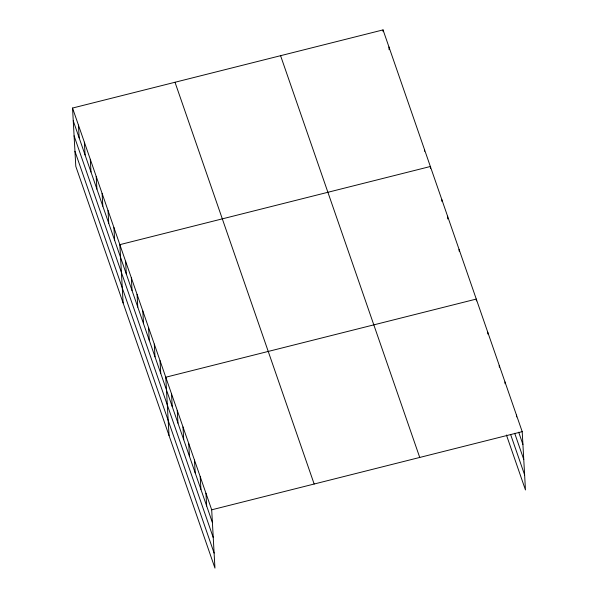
<?xml version="1.0" encoding="UTF-8"?>
<svg xmlns="http://www.w3.org/2000/svg" width="598" height="598" viewBox="0 0 598 598"><rect width="100%" height="100%" fill="white"/><g stroke="black" fill="none" stroke-linecap="round" stroke-linejoin="round"><path stroke-width="0.9" d="M72.537 108.051L211.692 509.81L214.951 568.1L75.797 166.341L72.537 108.051L383.049 29.9L522.204 431.659L525.463 489.949L506.431 435M211.692 509.81L522.204 431.659M518.69 432.205L522.914 444.419M514.691 433.273L523.758 459.443M510.722 434.798L524.625 474.924M280.582 55.689L419.736 457.448M175.005 82.262L314.159 484.021M73.248 120.811L212.41 522.57M74.092 135.836L213.247 537.595M74.959 151.316L214.114 553.075M516.463 415.087L516.567 416.911M504.981 381.943L505.086 383.759M499.24 365.363L499.345 367.187M487.759 332.219L487.863 334.043M476.382 300.899L476.285 299.075L165.773 377.226L169.032 435.523M459.062 249.359L459.159 251.182M447.581 216.214L447.73 218.95M441.84 199.642L441.944 201.466M430.463 168.322L430.358 166.498L119.854 244.649L123.113 302.939M424.445 149.425L424.55 151.249M388.962 46.973L389.111 49.709M383.049 29.9L383.146 31.724M205.951 493.238L206.669 505.998M200.21 476.666L200.928 489.426M194.477 460.094L195.187 472.854M188.736 443.522L189.446 456.281M182.995 426.95L183.706 439.709M177.255 410.378L177.965 423.137M171.514 393.798L172.224 406.565M160.032 360.654L160.742 373.421M154.291 344.082L155.009 356.849M148.551 327.51L149.268 340.277M142.81 310.938L143.527 323.697M137.069 294.366L137.787 307.125M131.328 277.793L132.046 290.553M125.587 261.221L126.305 273.981M113.934 227.576L114.652 240.336M108.021 210.503L108.739 223.263M102.109 193.423L102.819 206.19M96.196 176.35L96.906 189.11M90.283 159.277L90.993 172.037M84.363 142.204L85.08 154.964M78.45 125.124L79.168 137.891"/></g></svg>
